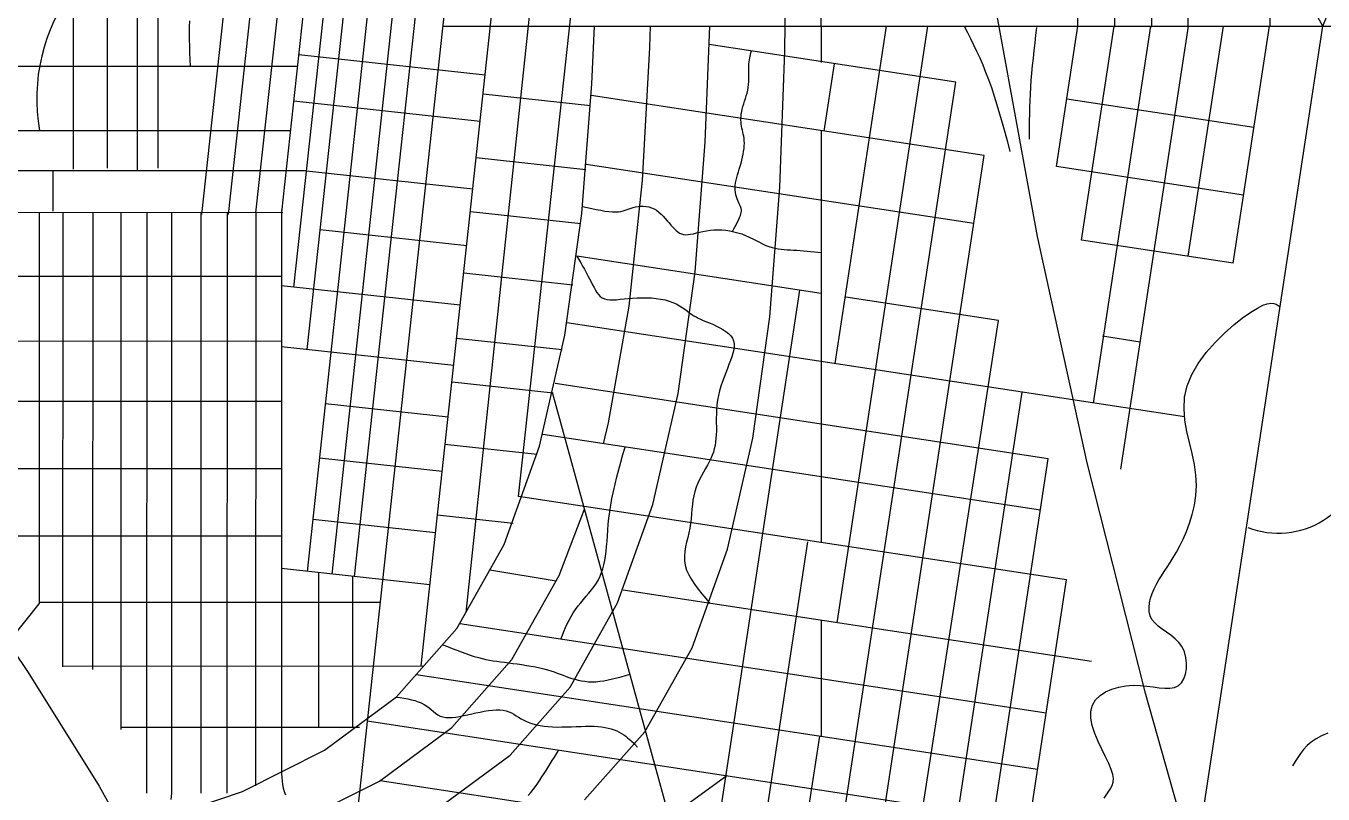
# Model space of a CAD drawing. Extents: x -15455 to 10897, y -24374 to 16165.
# Drawn here: x 4247 to 7471, y -7955 to -6046 of the extents above; entities that cross this region are included whole.
import ezdxf

# ---------------------------------------------------------------- set-up
doc = ezdxf.new("R2010")
doc.units = 0
doc.header["$MEASUREMENT"] = 0
for name, color, linetype in [('HIGHWAY', 7, 'CONTINUOUS'), ('STREETS-SPRAWL-12M', 7, 'CONTINUOUS'), ('STREETS-SPRAWL-20M', 7, 'CONTINUOUS')]:
    doc.layers.add(name, color=color, linetype=linetype)

msp = doc.modelspace()

# ---------------------------------------------------------------- linework, layer by layer
at = {"layer": 'HIGHWAY', "color": 250, "linetype": 'CONTINUOUS'}
for p, q in [((6658.1, -6011.8), (6760, -6569.4)), ((6578.9, -6047.2), (6586.7, -6062.4)), ((6757.2, -6069.1), (6759.5, -6049.9)), ((6586.7, -6062.4), (6594.4, -6077.7)), ((6594.4, -6077.7), (6602.1, -6093.2)), ((6752.8, -6107.4), (6755, -6088.3)), ((6755, -6088.3), (6757.2, -6069.1)), ((6602.1, -6093.2), (6609.7, -6109.2)), ((6609.7, -6109.2), (6617.3, -6125.7)), ((6750.7, -6126.3), (6752.8, -6107.4)), ((6617.3, -6125.7), (6624.8, -6142.9)), ((6624.8, -6142.9), (6632.1, -6160.9)), ((6747, -6163.3), (6748.8, -6144.9)), ((6748.8, -6144.9), (6750.7, -6126.3)), ((6632.1, -6160.9), (6639.2, -6179.8)), ((6639.2, -6179.8), (6646.3, -6199.7)), ((6744.2, -6198.9), (6745.5, -6181.3)), ((6745.5, -6181.3), (6747, -6163.3)), ((6646.3, -6199.7), (6653.1, -6220.6)), ((6653.1, -6220.6), (6659.9, -6242.2)), ((6742.4, -6232.7), (6743.2, -6216)), ((6743.2, -6216), (6744.2, -6198.9)), ((6659.9, -6242.2), (6666.5, -6264.6)), ((6741.5, -6265.2), (6741.9, -6249.1)), ((6741.9, -6249.1), (6742.4, -6232.7)), ((6666.5, -6264.6), (6673, -6287.5)), ((6741.2, -6296.7), (6741.3, -6281)), ((6741.3, -6281), (6741.5, -6265.2)), ((6673, -6287.5), (6679.5, -6310.7)), ((6679.5, -6310.7), (6686, -6334.3)), ((6741.1, -6312.2), (6741.2, -6296.7)), ((6741.1, -6327.7), (6741.1, -6312.2)), ((6686, -6334.3), (6692.4, -6358)), ((6760, -6569.4), (6883.8, -7131.7)), ((6883.8, -7131.7), (7027.9, -7700.8)), ((4067.5, -7379.7), (4252.6, -7652.5)), ((4252.6, -7652.5), (4428.6, -7935.2)), ((7027.9, -7700.8), (7190.6, -8279)), ((4428.6, -7935.2), (4593, -8227.7))]:
    msp.add_line(p, q, dxfattribs=at)
at = {"layer": 'STREETS-SPRAWL-12M', "color": 253, "linetype": 'CONTINUOUS'}
for p, q in [((4364.7, -4557.6), (4364.2, -6402.6)), ((4524, -4557.6), (4523.5, -6403.9)), ((4575.4, -4557.6), (4574.9, -6399.9)), ((4684.4, -6514.7), (4896.9, -4557.6)), ((4750.5, -6514.7), (4963, -4557.6)), ((4818.6, -6510.7), (5030.6, -4557.6)), ((4882.7, -6508.7), (5094.5, -4557.6)), ((4912.9, -6695.5), (5145, -4557.6)), ((4946.1, -6850.5), (5195, -4557.6)), ((4946.3, -7401.6), (5255.1, -4557.6)), ((5007.6, -7408.2), (5317.1, -4557.6)), ((5063.6, -7414.3), (5373.7, -4557.6)), ((4449, -4634.1), (4448.5, -6399.9)), ((5229, -7636.4), (5471, -5407.4)), ((5340.9, -7503.5), (5563.9, -5407.4)), ((5471.3, -7215.2), (5667.6, -5407.4)), ((6222.1, -5412.3), (6222.1, -6047.9)), ((6860.2, -5407.4), (6860, -6047.5)), ((6952.3, -5407.4), (6952.2, -6049.5)), ((7044.5, -5407.4), (7044.3, -6049.5)), ((7469.9, -6047.2), (7124.9, -5414.4)), ((7338.8, -5407.4), (7338.6, -6047.5)), ((7469.9, -6047.2), (7732.9, -5405.5)), ((7134.6, -5432.1), (7134.4, -6047.5)), ((4653, -6048.8), (4652.9, -6064.4)), ((4653.4, -6033.6), (4653, -6048.8)), ((5653.2, -6190.4), (5659.9, -6047.2)), ((5797.8, -6099.7), (5799.5, -6047.2)), ((5935.2, -6335.4), (5946.5, -6047.2)), ((6223.6, -6047.2), (6223.6, -6137.6)), ((6257.8, -6885.5), (6385.5, -6047.2)), ((6262.8, -7529.7), (6488.7, -6047.2)), ((6808.3, -6395.2), (6861.3, -6047.2)), ((6870.3, -6578.4), (6951.2, -6047.2)), ((6900, -6983.4), (7042.6, -6047.2)), ((6968.2, -7147.6), (7135.9, -6047.2)), ((7135.7, -6618.8), (7222.8, -6047.2)), ((7247.4, -6635.8), (7337.1, -6047.2)), ((4652.9, -6064.4), (4653, -6080.3)), ((4653, -6080.3), (4653.3, -6096.6)), ((4653.3, -6096.6), (4653.8, -6113)), ((4653.8, -6113), (4654.4, -6129.5)), ((5388.3, -6168.5), (4925.1, -6118.2)), ((5779.5, -6430.4), (5797.8, -6099.7)), ((6557.8, -6186), (5945.3, -6092.7)), ((6045.6, -6125.9), (6046.6, -6121.4)), ((6046.6, -6121.4), (6047.6, -6117.1)), ((6047.6, -6117.1), (6048.7, -6112.8)), ((6048.7, -6112.8), (6049.8, -6108.6)), ((3791.6, -6146.2), (4922, -6146.1)), ((4654.4, -6129.5), (4655, -6146.1)), ((6043.3, -6151.8), (6043.4, -6146)), ((6043.4, -6158), (6043.3, -6151.8)), ((6043.4, -6146), (6043.6, -6140.5)), ((6043.6, -6140.5), (6044.1, -6135.4)), ((6044.1, -6135.4), (6044.8, -6130.5)), ((6044.8, -6130.5), (6045.6, -6125.9)), ((6230.6, -6308.2), (6256.2, -6140.1)), ((6043.1, -6191.8), (6043.5, -6184.7)), ((6043.6, -6164.4), (6043.4, -6158)), ((6043.5, -6184.7), (6043.7, -6177.8)), ((6043.7, -6171), (6043.6, -6164.4)), ((6043.7, -6177.8), (6043.7, -6171)), ((6225.4, -8367.3), (6557.8, -6186)), ((5383.3, -6215.1), (5650.2, -6244.1)), ((5628.1, -6512.7), (5653.2, -6190.4)), ((6628.6, -6368.3), (5651.7, -6219.5)), ((6035.1, -6226.9), (6037.2, -6220)), ((6037.2, -6220), (6039.2, -6213)), ((6039.2, -6213), (6040.8, -6206)), ((6040.8, -6206), (6042.2, -6198.9)), ((6042.2, -6198.9), (6043.1, -6191.8)), ((5375.8, -6283.8), (4912.6, -6233.5)), ((6025.8, -6258.7), (6027.1, -6252.8)), ((6027.1, -6252.8), (6028.8, -6246.6)), ((6028.8, -6246.6), (6030.8, -6240.2)), ((6030.8, -6240.2), (6032.9, -6233.6)), ((6032.9, -6233.6), (6035.1, -6226.9)), ((7298.8, -6298.9), (6833.8, -6228.1)), ((6023.9, -6275.2), (6024.2, -6269.9)), ((6023.9, -6280.4), (6023.9, -6275.2)), ((6024.2, -6285.4), (6023.9, -6280.4)), ((6024.2, -6269.9), (6024.8, -6264.4)), ((6024.7, -6290.4), (6024.2, -6285.4)), ((6024.8, -6264.4), (6025.8, -6258.7)), ((3798.6, -6306.4), (4904.7, -6306.3)), ((6025.4, -6295.3), (6024.7, -6290.4)), ((6026.4, -6300.1), (6025.4, -6295.3)), ((6027.5, -6305), (6026.4, -6300.1)), ((6028.7, -6310), (6027.5, -6305)), ((6029.8, -6315.1), (6028.7, -6310)), ((6030.8, -6320.4), (6029.8, -6315.1)), ((6223.6, -6305.6), (6223.6, -7329.8)), ((5910.1, -6657.7), (5935.2, -6335.4)), ((6031.6, -6325.9), (6030.8, -6320.4)), ((6032.2, -6331.6), (6031.6, -6325.9)), ((6031.6, -6351), (6032.2, -6344.2)), ((6032.4, -6337.7), (6032.2, -6331.6)), ((6032.2, -6344.2), (6032.4, -6337.7)), ((5366.1, -6373.6), (5638.6, -6403.1)), ((6024.1, -6387.4), (6026.1, -6380)), ((6026.1, -6380), (6027.8, -6372.6)), ((6027.8, -6372.6), (6029.4, -6365.2)), ((6029.4, -6365.2), (6030.6, -6358)), ((6030.6, -6358), (6031.6, -6351)), ((6321.8, -8382), (6628.6, -6368.3)), ((3803.4, -6405.4), (4942.4, -6405.3)), ((4314.1, -6404.8), (4314.1, -6506.2)), ((5357.6, -6452.2), (4944.2, -6407.3)), ((6602.8, -6537.6), (5639.6, -6390.9)), ((6015.5, -6416.2), (6017.6, -6409.2)), ((6017.6, -6409.2), (6019.8, -6402)), ((6019.8, -6402), (6022, -6394.8)), ((6022, -6394.8), (6024.1, -6387.4)), ((7273.2, -6466.5), (6808.2, -6395.7)), ((5746.5, -6743), (5779.5, -6430.4)), ((6009.2, -6448.7), (6009.6, -6442.6)), ((6009.6, -6442.6), (6010.5, -6436.2)), ((6010.5, -6436.2), (6011.9, -6429.7)), ((6011.9, -6429.7), (6013.6, -6423)), ((6013.6, -6423), (6015.5, -6416.2)), ((6009.3, -6454.7), (6009.2, -6448.7)), ((6010, -6460.4), (6009.3, -6454.7)), ((6011.1, -6465.8), (6010, -6460.4)), ((6012.6, -6471), (6011.1, -6465.8)), ((6014.2, -6475.8), (6012.6, -6471)), ((6016, -6480.3), (6014.2, -6475.8)), ((3813.4, -6509.2), (4885.3, -6509.6)), ((4280.2, -6509.4), (4279.9, -7482.4)), ((4338.5, -6509.4), (4338.1, -7639.1)), ((4413.1, -6509.4), (4412.7, -7645.6)), ((4483.1, -6509.4), (4482.7, -7794.3)), ((4547.3, -6509.5), (4546.8, -7952.9)), ((4608.8, -6509.5), (4608.4, -7953)), ((4681.9, -6509.5), (4681.4, -7953)), ((4747, -6509.5), (4746.5, -7953)), ((4818.1, -6509.5), (4817.7, -7934.4)), ((4882.2, -6504.8), (4881.8, -7904.8)), ((5351.5, -6507.6), (5625.6, -6537.4)), ((5629.9, -6495.2), (5641.6, -6497.7)), ((5641.6, -6497.7), (5653.2, -6500.2)), ((5653.2, -6500.2), (5664.5, -6502.5)), ((5664.5, -6502.5), (5675.4, -6504.5)), ((5675.4, -6504.5), (5685.8, -6506.2)), ((5685.8, -6506.2), (5695.6, -6507.5)), ((5695.6, -6507.5), (5704.5, -6508.4)), ((5704.5, -6508.4), (5712.6, -6508.6)), ((5712.6, -6508.6), (5719.6, -6508.2)), ((5719.6, -6508.2), (5725.8, -6507.3)), ((5725.8, -6507.3), (5731.4, -6506)), ((5731.4, -6506), (5736.5, -6504.4)), ((5736.5, -6504.4), (5741.3, -6502.6)), ((5741.3, -6502.6), (5746.1, -6500.7)), ((5746.1, -6500.7), (5751, -6498.9)), ((5751, -6498.9), (5756.3, -6497.3)), ((5756.3, -6497.3), (5762, -6495.9)), ((5762, -6495.9), (5768.1, -6494.9)), ((5768.1, -6494.9), (5774.5, -6494.4)), ((5774.5, -6494.4), (5781.2, -6494.3)), ((5781.2, -6494.3), (5788, -6494.9)), ((5788, -6494.9), (5794.7, -6496.1)), ((5794.7, -6496.1), (5801.4, -6498.1)), ((5801.4, -6498.1), (5807.9, -6500.8)), ((5807.9, -6500.8), (5814.1, -6504.4)), ((5814.1, -6504.4), (5820, -6508.8)), ((5820, -6508.8), (5825.6, -6513.7)), ((6017.8, -6484.5), (6016, -6480.3)), ((6019.5, -6488.2), (6017.8, -6484.5)), ((6021.1, -6491.6), (6019.5, -6488.2)), ((6022.5, -6494.6), (6021.1, -6491.6)), ((6023.7, -6497.5), (6022.5, -6494.6)), ((6024.5, -6500.3), (6023.7, -6497.5)), ((6023.8, -6513.4), (6024.7, -6509.6)), ((6025, -6503.2), (6024.5, -6500.3)), ((6024.7, -6509.6), (6025.1, -6506.2)), ((6025.1, -6506.2), (6025, -6503.2)), ((5586.2, -6814.4), (5628.1, -6512.7)), ((5825.6, -6513.7), (5830.9, -6519)), ((5830.9, -6519), (5836, -6524.6)), ((5836, -6524.6), (5840.9, -6530.2)), ((5840.9, -6530.2), (5845.6, -6535.8)), ((5845.6, -6535.8), (5850, -6541.1)), ((5850, -6541.1), (5854.3, -6546.1)), ((6009.7, -6544.7), (6012.8, -6538.7)), ((6012.8, -6538.7), (6015.7, -6533)), ((6015.7, -6533), (6018.3, -6527.5)), ((6018.3, -6527.5), (6020.6, -6522.4)), ((6020.6, -6522.4), (6022.4, -6517.6)), ((6022.4, -6517.6), (6023.8, -6513.4)), ((5342.3, -6592.5), (4978.4, -6553)), ((5854.3, -6546.1), (5858.5, -6550.6)), ((5858.5, -6550.6), (5862.7, -6554.6)), ((5862.7, -6554.6), (5866.9, -6558.1)), ((5866.9, -6558.1), (5871.3, -6560.9)), ((5871.3, -6560.9), (5876, -6563)), ((5876, -6563), (5881, -6564.4)), ((5881, -6564.4), (5886.5, -6565)), ((5886.5, -6565), (5892.4, -6564.8)), ((5892.4, -6564.8), (5898.9, -6563.9)), ((5898.9, -6563.9), (5905.8, -6562.5)), ((5905.8, -6562.5), (5913.2, -6560.7)), ((5913.2, -6560.7), (5921.1, -6558.8)), ((5921.1, -6558.8), (5929.4, -6557)), ((5929.4, -6557), (5938.1, -6555.3)), ((5938.1, -6555.3), (5947.2, -6554)), ((5947.2, -6554), (5956.7, -6553.2)), ((5956.7, -6553.2), (5966.4, -6553)), ((5966.4, -6553), (5976.4, -6553.3)), ((5976.4, -6553.3), (5986.5, -6554.2)), ((5986.5, -6554.2), (5996.6, -6555.7)), ((5996.6, -6555.7), (6006.6, -6557.7)), ((6003.2, -6556.9), (6006.5, -6550.8)), ((6006.5, -6550.8), (6009.7, -6544.7)), ((6006.6, -6557.7), (6016.5, -6560.2)), ((6016.5, -6560.2), (6026.1, -6563.3)), ((6026.1, -6563.3), (6035.4, -6566.9)), ((6035.4, -6566.9), (6044.4, -6570.9)), ((6044.4, -6570.9), (6053.1, -6575.2)), ((6053.1, -6575.2), (6061.6, -6579.5)), ((6061.6, -6579.5), (6069.9, -6583.8)), ((6069.9, -6583.8), (6077.9, -6587.8)), ((6077.9, -6587.8), (6085.8, -6591.5)), ((6085.8, -6591.5), (6093.5, -6594.6)), ((6093.5, -6594.6), (6101.1, -6597.1)), ((6101.1, -6597.1), (6108.7, -6598.9)), ((6108.7, -6598.9), (6116.2, -6600.3)), ((6116.2, -6600.3), (6123.7, -6601.3)), ((6123.7, -6601.3), (6131.3, -6602)), ((6131.3, -6602), (6138.9, -6602.5)), ((6138.9, -6602.5), (6146.7, -6602.9)), ((6146.7, -6602.9), (6154.7, -6603.3)), ((6154.7, -6603.3), (6162.8, -6603.8)), ((6162.8, -6603.8), (6171.2, -6604.4)), ((6171.2, -6604.4), (6179.7, -6605.1)), ((6179.7, -6605.1), (6188.3, -6605.9)), ((6188.3, -6605.9), (6197, -6606.8)), ((6197, -6606.8), (6205.8, -6607.6)), ((6205.8, -6607.6), (6214.7, -6608.6)), ((7247.4, -6635.8), (6870.3, -6578.4)), ((6223.3, -6710.9), (5616, -6618.3)), ((5616, -6618.3), (5620.8, -6626.6)), ((5620.8, -6626.6), (5625.6, -6634.8)), ((5625.6, -6634.8), (5630.3, -6643)), ((6214.7, -6608.6), (6223.6, -6609.5)), ((3834.7, -6667.6), (4882.1, -6667.9)), ((5335, -6660.1), (5606.4, -6689.6)), ((5630.3, -6643), (5634.9, -6651.1)), ((5634.9, -6651.1), (5639.4, -6659.1)), ((5639.4, -6659.1), (5643.7, -6666.9)), ((5643.7, -6666.9), (5647.8, -6674.6)), ((5868.1, -6959.4), (5910.1, -6657.7)), ((5326.3, -6740.4), (4882.1, -6692.1)), ((5647.8, -6674.6), (5651.7, -6682)), ((5651.7, -6682), (5655.4, -6689.3)), ((5655.4, -6689.3), (5658.9, -6696.2)), ((5658.9, -6696.2), (5662.4, -6702.6)), ((5662.4, -6702.6), (5666, -6708.5)), ((5926.4, -8304.8), (6170.5, -6702.8)), ((5666, -6708.5), (5670, -6713.8)), ((5670, -6713.8), (5674.3, -6718.3)), ((5674.3, -6718.3), (5679.1, -6721.9)), ((5679.1, -6721.9), (5684.7, -6724.6)), ((5684.7, -6724.6), (5691, -6726.2)), ((5691, -6726.2), (5698.1, -6727)), ((5698.1, -6727), (5705.9, -6727)), ((5705.9, -6727), (5714.4, -6726.5)), ((5714.4, -6726.5), (5723.5, -6725.6)), ((5723.5, -6725.6), (5733.3, -6724.5)), ((5733.3, -6724.5), (5743.7, -6723.4)), ((5743.7, -6723.4), (5754.6, -6722.5)), ((5754.6, -6722.5), (5766, -6721.8)), ((5766, -6721.8), (5777.7, -6721.6)), ((5777.7, -6721.6), (5789.6, -6721.7)), ((5789.6, -6721.7), (5801.4, -6722.3)), ((5801.4, -6722.3), (5813.1, -6723.4)), ((5813.1, -6723.4), (5824.4, -6725)), ((5824.4, -6725), (5835.2, -6727.2)), ((5835.2, -6727.2), (5845.3, -6730)), ((5845.3, -6730), (5854.5, -6733.4)), ((5854.5, -6733.4), (5863, -6737.2)), ((5863, -6737.2), (5870.8, -6741.5)), ((6663.6, -6777.9), (6285, -6720.3)), ((7321, -6740.5), (7332.1, -6736.6)), ((7332.1, -6736.6), (7341, -6735.2)), ((7341, -6735.2), (7348.2, -6735.8)), ((7348.2, -6735.8), (7354.1, -6737.9)), ((5694.6, -7032.4), (5746.5, -6743)), ((5870.8, -6741.5), (5877.9, -6745.9)), ((5877.9, -6745.9), (5884.5, -6750.4)), ((5884.5, -6750.4), (5890.7, -6754.9)), ((5890.7, -6754.9), (5896.4, -6759.1)), ((5896.4, -6759.1), (5901.9, -6763)), ((5901.9, -6763), (5907.2, -6766.4)), ((5907.2, -6766.4), (5912.4, -6769.4)), ((5912.4, -6769.4), (5917.7, -6772.1)), ((7270.8, -6771.7), (7290.7, -6757.6)), ((7290.7, -6757.6), (7307.4, -6747.3)), ((7307.4, -6747.3), (7321, -6740.5)), ((7354.1, -6737.9), (7359.1, -6741)), ((7359.1, -6741), (7363.7, -6744.6)), ((7126.4, -7017.9), (5591.6, -6784)), ((5917.7, -6772.1), (5923, -6774.6)), ((5923, -6774.6), (5928.6, -6777.1)), ((5928.6, -6777.1), (5934.5, -6779.6)), ((5934.5, -6779.6), (5940.9, -6782.3)), ((5940.9, -6782.3), (5947.8, -6785.2)), ((5947.8, -6785.2), (5955.4, -6788.5)), ((5955.4, -6788.5), (5963.3, -6792.1)), ((5963.3, -6792.1), (5971.3, -6796.2)), ((5971.3, -6796.2), (5979.2, -6800.6)), ((5979.2, -6800.6), (5986.6, -6805.4)), ((6412.6, -8395.8), (6663.6, -6777.9)), ((7225.4, -6809.9), (7248.7, -6789.3)), ((7248.7, -6789.3), (7270.8, -6771.7)), ((3837.8, -6829), (4882.1, -6829.3)), ((5317.4, -6822.2), (5579.6, -6850.7)), ((5523.3, -7090.2), (5586.2, -6814.4)), ((5986.6, -6805.4), (5993.2, -6810.7)), ((5993.2, -6810.7), (5998.8, -6816.4)), ((5998.8, -6816.4), (6003, -6822.5)), ((6003, -6822.5), (6005.8, -6829)), ((6005.8, -6829), (6007, -6836)), ((7016.4, -6831.7), (6922.1, -6817.3)), ((7180.1, -6858.1), (7202.1, -6833)), ((7202.1, -6833), (7225.4, -6809.9)), ((5310, -6890), (4882.1, -6843.6)), ((6003.9, -6859.6), (6001.2, -6868.4)), ((6005.9, -6851.3), (6003.9, -6859.6)), ((6007, -6843.4), (6005.9, -6851.3)), ((6007, -6836), (6007, -6843.4)), ((7160.3, -6884.8), (7180.1, -6858.1)), ((5990.1, -6897.5), (5986, -6908.1)), ((5994.1, -6887.4), (5990.1, -6897.5)), ((5997.8, -6877.6), (5994.1, -6887.4)), ((6001.2, -6868.4), (5997.8, -6877.6)), ((7144.1, -6912.5), (7160.3, -6884.8)), ((5306.5, -6930.3), (5557.3, -6957.6)), ((5977.9, -6930.2), (5974.2, -6941.6)), ((5981.9, -6919), (5977.9, -6930.2)), ((5986, -6908.1), (5981.9, -6919)), ((7132.6, -6940.7), (7144.1, -6912.5)), ((6006.5, -8595.6), (5555.7, -6957.4)), ((6787.5, -7121.8), (5562.4, -6935.1)), ((5805.2, -7235.2), (5868.1, -6959.4)), ((5970.8, -6953.1), (5968, -6964.7)), ((5974.2, -6941.6), (5970.8, -6953.1)), ((6501.4, -8409.4), (6722.8, -6956.4)), ((7126.5, -6969.1), (7132.6, -6940.7)), ((3968.5, -6978.3), (4882, -6978.5)), ((5296.1, -7018.5), (4991.5, -6985.4)), ((5964.2, -6987.8), (5963.3, -6999.2)), ((5965.7, -6976.3), (5964.2, -6987.8)), ((5968, -6964.7), (5965.7, -6976.3)), ((7125.2, -6997.5), (7126.5, -6969.1)), ((5962.8, -7010.4), (5962.7, -7021.4)), ((5962.7, -7021.4), (5962.7, -7032.2)), ((5963.3, -6999.2), (5962.8, -7010.4)), ((7127.5, -7025.7), (7125.2, -6997.5)), ((7132.3, -7053.8), (7127.5, -7025.7)), ((5682.2, -7084.4), (5694.6, -7032.4)), ((5962.8, -7052.7), (5962.5, -7062.3)), ((5962.7, -7032.2), (5962.8, -7042.6)), ((5962.8, -7042.6), (5962.8, -7052.7)), ((7138.5, -7081.6), (7132.3, -7053.8)), ((5288.2, -7085.7), (5517.5, -7110.6)), ((5435.2, -7335.1), (5523.3, -7090.2)), ((6768, -7249.8), (5531.4, -7061.4)), ((5959.5, -7088.8), (5957.7, -7097)), ((5960.9, -7080.3), (5959.5, -7088.8)), ((5961.9, -7071.5), (5960.9, -7080.3)), ((5962.5, -7062.3), (5961.9, -7071.5)), ((7145.1, -7109.1), (7138.5, -7081.6)), ((5281.4, -7153.5), (4976.8, -7120.4)), ((5725.4, -7130), (5730.7, -7111.3)), ((5730.7, -7111.3), (5736, -7092.6)), ((5949.2, -7121.2), (5945.3, -7129.4)), ((5952.5, -7113.2), (5949.2, -7121.2)), ((5955.4, -7105.2), (5952.5, -7113.2)), ((5957.7, -7097), (5955.4, -7105.2)), ((6589.3, -8422.8), (6787.5, -7121.8)), ((7150.9, -7136.1), (7145.1, -7109.1)), ((4085.6, -7145.8), (4882, -7146)), ((5715.5, -7167), (5720.4, -7148.6)), ((5720.4, -7148.6), (5725.4, -7130)), ((5931.1, -7154.8), (5926, -7163.8)), ((5936.1, -7146.1), (5931.1, -7154.8)), ((5940.9, -7137.6), (5936.1, -7146.1)), ((5945.3, -7129.4), (5940.9, -7137.6)), ((7154.8, -7162.5), (7150.9, -7136.1)), ((5706.9, -7202.8), (5711, -7185.1)), ((5711, -7185.1), (5715.5, -7167)), ((5916.5, -7182.6), (5912.5, -7192.6)), ((5921.1, -7173.1), (5916.5, -7182.6)), ((5926, -7163.8), (5921.1, -7173.1)), ((7154.6, -7213.3), (7156, -7188.3)), ((7156, -7188.3), (7154.8, -7162.5)), ((6833.1, -7422.7), (5471.3, -7215.2)), ((5700.2, -7237.1), (5703.3, -7220.2)), ((5703.3, -7220.2), (5706.9, -7202.8)), ((5906.6, -7213.5), (5904.7, -7224.5)), ((5909.1, -7202.9), (5906.6, -7213.5)), ((5912.5, -7192.6), (5909.1, -7202.9)), ((7151.1, -7237.4), (7154.6, -7213.3)), ((5572.2, -7411.6), (5635.5, -7247.3)), ((5697.7, -7253.4), (5700.2, -7237.1)), ((5717.2, -7480.1), (5805.2, -7235.2)), ((5902.2, -7247.4), (5901.2, -7259)), ((5903.3, -7235.8), (5902.2, -7247.4)), ((5904.7, -7224.5), (5903.3, -7235.8)), ((7145.7, -7260.4), (7151.1, -7237.4)), ((5264.9, -7305.5), (4960.3, -7272.4)), ((5269.7, -7261.3), (5458, -7281.8)), ((5693.1, -7299.2), (5694.3, -7284.5)), ((5694.3, -7284.5), (5695.8, -7269.3)), ((5695.8, -7269.3), (5697.7, -7253.4)), ((5898.8, -7282.5), (5896.9, -7294.3)), ((5900.1, -7270.8), (5898.8, -7282.5)), ((5901.2, -7259), (5900.1, -7270.8)), ((7131.3, -7302.5), (7139, -7282.1)), ((7139, -7282.1), (7145.7, -7260.4)), ((4149.7, -7313.3), (4881.9, -7313.5)), ((5691.1, -7326.8), (5692, -7313.3)), ((5692, -7313.3), (5693.1, -7299.2)), ((5891.7, -7317.5), (5888.9, -7329)), ((5894.5, -7305.9), (5891.7, -7317.5)), ((5896.9, -7294.3), (5894.5, -7305.9)), ((7123, -7321.2), (7131.3, -7302.5)), ((5317.8, -7543.9), (5435.2, -7335.1)), ((5688.8, -7351.9), (5690, -7339.7)), ((5690, -7339.7), (5691.1, -7326.8)), ((5886.3, -7340.5), (5884.4, -7352)), ((5888.9, -7329), (5886.3, -7340.5)), ((6036.5, -8338.5), (6190.4, -7327.8)), ((7106.2, -7353.6), (7114.5, -7338.3)), ((7114.5, -7338.3), (7123, -7321.2)), ((5683.3, -7385.1), (5685.5, -7374.6)), ((5685.5, -7374.6), (5687.4, -7363.5)), ((5687.4, -7363.5), (5688.8, -7351.9)), ((5884.4, -7352), (5883.4, -7363.4)), ((5883.4, -7363.4), (5883.6, -7375)), ((5883.6, -7375), (5885.4, -7386.5)), ((7082.9, -7391.3), (7090.4, -7379.8)), ((7090.4, -7379.8), (7098.2, -7367.3)), ((7098.2, -7367.3), (7106.2, -7353.6)), ((5250.9, -7434.7), (4881.9, -7394.6)), ((4975, -7788.3), (4975.1, -7404.7)), ((5059.1, -7788.6), (5059.2, -7413.8)), ((5564.3, -7426.3), (5399.6, -7398.7)), ((5454.7, -7620.4), (5572.2, -7411.6)), ((5669.5, -7422.6), (5673.8, -7413.8)), ((5673.8, -7413.8), (5677.5, -7404.6)), ((5677.5, -7404.6), (5680.7, -7395.1)), ((5680.7, -7395.1), (5683.3, -7385.1)), ((5885.4, -7386.5), (5889, -7398.2)), ((5889, -7398.2), (5894.2, -7409.9)), ((5894.2, -7409.9), (5900.9, -7421.7)), ((7062.5, -7423), (7068.9, -7412.6)), ((7068.9, -7412.6), (7075.7, -7402.1)), ((7075.7, -7402.1), (7082.9, -7391.3)), ((5652.7, -7447.5), (5658.9, -7439.4)), ((5658.9, -7439.4), (5664.6, -7431.1)), ((5664.6, -7431.1), (5669.5, -7422.6)), ((5900.9, -7421.7), (5908.7, -7433.5)), ((5908.7, -7433.5), (5917.5, -7445.4)), ((5917.5, -7445.4), (5926.9, -7457.3)), ((6678.6, -8436.4), (6833.1, -7422.7)), ((7046, -7456.2), (7050.9, -7444.8)), ((7050.9, -7444.8), (7056.4, -7433.7)), ((7056.4, -7433.7), (7062.5, -7423)), ((4280.6, -7477.8), (5127.8, -7478)), ((5625.6, -7479.4), (5632.4, -7471.4)), ((5632.4, -7471.4), (5639.3, -7463.5)), ((5639.3, -7463.5), (5646.2, -7455.5)), ((5646.2, -7455.5), (5652.7, -7447.5)), ((6895.4, -7625.6), (5731.1, -7448.3)), ((5926.9, -7457.3), (5936.9, -7469.2)), ((5936.9, -7469.2), (5947, -7481.2)), ((7039.4, -7479.4), (7042.1, -7467.9)), ((7042.1, -7467.9), (7046, -7456.2)), ((4156.4, -7636.1), (4279.9, -7482.4)), ((5599.7, -7688.9), (5717.2, -7480.1)), ((5601.8, -7513.5), (5607, -7504.6)), ((5607, -7504.6), (5612.8, -7496)), ((5612.8, -7496), (5619, -7487.6)), ((5619, -7487.6), (5625.6, -7479.4)), ((7038.1, -7490.7), (7039.4, -7479.4)), ((7038.5, -7501.6), (7038.1, -7490.7)), ((7040.8, -7511.9), (7038.5, -7501.6)), ((6782.7, -7753.7), (5324.9, -7531.6)), ((5584.1, -7550.7), (5588.1, -7541.2)), ((5588.1, -7541.2), (5592.4, -7531.9)), ((5592.4, -7531.9), (5596.9, -7522.6)), ((5596.9, -7522.6), (5601.8, -7513.5)), ((6223.6, -7523.3), (6223.6, -7811.7)), ((7045.3, -7521.3), (7040.8, -7511.9)), ((7052.2, -7529.8), (7045.3, -7521.3)), ((7060.9, -7537.6), (7052.2, -7529.8)), ((7070.9, -7545), (7060.9, -7537.6)), ((5168.1, -7713.1), (5317.8, -7543.9)), ((5576.3, -7569.9), (5580.1, -7560.3)), ((5580.1, -7560.3), (5584.1, -7550.7)), ((7081.6, -7552.5), (7070.9, -7545)), ((7092.5, -7560.3), (7081.6, -7552.5)), ((7102.9, -7568.8), (7092.5, -7560.3)), ((7112.4, -7578.4), (7102.9, -7568.8)), ((5282.8, -7583.7), (5294.5, -7588.3)), ((5294.5, -7588.3), (5306.1, -7592.9)), ((5306.1, -7592.9), (5317.7, -7597.4)), ((5317.7, -7597.4), (5329, -7601.7)), ((5329, -7601.7), (5340.1, -7605.7)), ((5340.1, -7605.7), (5350.9, -7609.4)), ((7120.2, -7589.3), (7112.4, -7578.4)), ((7126, -7601.7), (7120.2, -7589.3)), ((7129.7, -7615.3), (7126, -7601.7)), ((4336.6, -7636.2), (5235.5, -7637.1)), ((5305, -7789.6), (5454.7, -7620.4)), ((5350.9, -7609.4), (5361.3, -7612.8)), ((5361.3, -7612.8), (5371.4, -7615.8)), ((5371.4, -7615.8), (5381, -7618.3)), ((5381, -7618.3), (5390.2, -7620.4)), ((5390.2, -7620.4), (5399.3, -7622.1)), ((5399.3, -7622.1), (5408.3, -7623.7)), ((5408.3, -7623.7), (5417.4, -7625)), ((5417.4, -7625), (5426.6, -7626.2)), ((5426.6, -7626.2), (5436.2, -7627.5)), ((5436.2, -7627.5), (5446.3, -7628.7)), ((5446.3, -7628.7), (5457, -7630.1)), ((5457, -7630.1), (5468.1, -7631.6)), ((5468.1, -7631.6), (5479.4, -7633.3)), ((5479.4, -7633.3), (5490.8, -7635.1)), ((5490.8, -7635.1), (5502.2, -7637)), ((5502.2, -7637), (5513.2, -7639.1)), ((5513.2, -7639.1), (5523.9, -7641.3)), ((7131.4, -7629.4), (7129.7, -7615.3)), ((7131, -7643.4), (7131.4, -7629.4)), ((6761.3, -7893.6), (5216.5, -7658.5)), ((5523.9, -7641.3), (5533.9, -7643.6)), ((5533.9, -7643.6), (5543.2, -7646.2)), ((5543.2, -7646.2), (5551.8, -7648.8)), ((5551.8, -7648.8), (5559.9, -7651.5)), ((5559.9, -7651.5), (5567.5, -7654.3)), ((5567.5, -7654.3), (5574.9, -7657)), ((5574.9, -7657), (5582.1, -7659.8)), ((5582.1, -7659.8), (5589.3, -7662.5)), ((5589.3, -7662.5), (5596.5, -7665.1)), ((5596.5, -7665.1), (5603.9, -7667.5)), ((5603.9, -7667.5), (5611.6, -7669.8)), ((5611.6, -7669.8), (5619.5, -7671.8)), ((5619.5, -7671.8), (5627.6, -7673.5)), ((5683.3, -7673.4), (5693.7, -7671.4)), ((5693.7, -7671.4), (5704.3, -7669)), ((5704.3, -7669), (5715.1, -7666.3)), ((5715.1, -7666.3), (5726.1, -7663.4)), ((5726.1, -7663.4), (5737.1, -7660.3)), ((5737.1, -7660.3), (5748.2, -7657.1)), ((7118.5, -7678.4), (7124.5, -7668.5)), ((7124.5, -7668.5), (7128.7, -7656.6)), ((7128.7, -7656.6), (7131, -7643.4)), ((5450, -7858.1), (5599.7, -7688.9)), ((5627.6, -7673.5), (5636.1, -7674.8)), ((5636.1, -7674.8), (5644.8, -7675.7)), ((5644.8, -7675.7), (5653.9, -7676)), ((5653.9, -7676), (5663.4, -7675.7)), ((5663.4, -7675.7), (5673.2, -7674.8)), ((5673.2, -7674.8), (5683.3, -7673.4)), ((6916.3, -7709.8), (6930, -7700.9)), ((6930, -7700.9), (6945.7, -7694)), ((6945.7, -7694), (6962.7, -7689)), ((6962.7, -7689), (6980.5, -7685.8)), ((6980.5, -7685.8), (6998.3, -7684.5)), ((6998.3, -7684.5), (7015.8, -7684.9)), ((7015.8, -7684.9), (7032.6, -7686.5)), ((7032.6, -7686.5), (7048.5, -7688.6)), ((7048.5, -7688.6), (7063.5, -7690.7)), ((7063.5, -7690.7), (7077.4, -7692.1)), ((7077.4, -7692.1), (7090, -7692.1)), ((7090, -7692.1), (7101.1, -7690.3)), ((7101.1, -7690.3), (7110.7, -7685.8)), ((7110.7, -7685.8), (7118.5, -7678.4)), ((4989, -7846.1), (5168.1, -7713.1)), ((5167.3, -7713.8), (5176.9, -7715.3)), ((5176.9, -7715.3), (5186.4, -7716.9)), ((5186.4, -7716.9), (5195.8, -7718.6)), ((5195.8, -7718.6), (5204.8, -7720.6)), ((5204.8, -7720.6), (5213.5, -7722.8)), ((5213.5, -7722.8), (5221.8, -7725.4)), ((5221.8, -7725.4), (5229.5, -7728.5)), ((5229.5, -7728.5), (5236.6, -7732)), ((5236.6, -7732), (5243, -7736.1)), ((5243, -7736.1), (5248.9, -7740.5)), ((6893.3, -7748.8), (6897.3, -7733.7)), ((6897.3, -7733.7), (6905.2, -7720.7)), ((6905.2, -7720.7), (6916.3, -7709.8)), ((5248.9, -7740.5), (5254.4, -7745.1)), ((5254.4, -7745.1), (5259.8, -7749.6)), ((5259.8, -7749.6), (5265.1, -7753.9)), ((5265.1, -7753.9), (5270.7, -7757.8)), ((5270.7, -7757.8), (5276.6, -7761)), ((5276.6, -7761), (5283, -7763.3)), ((5283, -7763.3), (5290.2, -7764.6)), ((5290.2, -7764.6), (5298, -7765)), ((5298, -7765), (5306.5, -7764.6)), ((5306.5, -7764.6), (5315.4, -7763.5)), ((5315.4, -7763.5), (5324.8, -7762)), ((5324.8, -7762), (5334.5, -7760)), ((5334.5, -7760), (5344.6, -7757.8)), ((5344.6, -7757.8), (5354.9, -7755.4)), ((5354.9, -7755.4), (5365.3, -7753.1)), ((5365.3, -7753.1), (5375.8, -7751)), ((5375.8, -7751), (5386.1, -7749)), ((5386.1, -7749), (5396.3, -7747.4)), ((5396.3, -7747.4), (5406.2, -7746.2)), ((5406.2, -7746.2), (5415.6, -7745.6)), ((5415.6, -7745.6), (5424.5, -7745.7)), ((5424.5, -7745.7), (5432.7, -7746.5)), ((5432.7, -7746.5), (5440.1, -7748.1)), ((5440.1, -7748.1), (5447, -7750.5)), ((5447, -7750.5), (5453.4, -7753.4)), ((5453.4, -7753.4), (5459.5, -7756.7)), ((5459.5, -7756.7), (5465.4, -7760.3)), ((5465.4, -7760.3), (5471.4, -7764.1)), ((5471.4, -7764.1), (5477.6, -7767.8)), ((5477.6, -7767.8), (5484.2, -7771.4)), ((6893.4, -7766), (6893.3, -7748.8)), ((6897.1, -7784.6), (6893.4, -7766)), ((4481.9, -7788.5), (5075.6, -7788.6)), ((6741.4, -8024.7), (5095.2, -7773.9)), ((5126, -7922.7), (5305, -7789.6)), ((5484.2, -7771.4), (5491.3, -7774.7)), ((5491.3, -7774.7), (5498.9, -7777.7)), ((5498.9, -7777.7), (5507, -7780.4)), ((5507, -7780.4), (5515.7, -7782.6)), ((5515.7, -7782.6), (5524.9, -7784.6)), ((5524.9, -7784.6), (5534.7, -7786.1)), ((5534.7, -7786.1), (5544.9, -7787.2)), ((5544.9, -7787.2), (5555.8, -7788)), ((5555.8, -7788), (5567.1, -7788.3)), ((5567.1, -7788.3), (5578.8, -7788.2)), ((5578.8, -7788.2), (5590.7, -7788)), ((5590.7, -7788), (5602.8, -7787.6)), ((5602.8, -7787.6), (5614.7, -7787.1)), ((5614.7, -7787.1), (5626.5, -7786.7)), ((5626.5, -7786.7), (5637.9, -7786.4)), ((5637.9, -7786.4), (5648.7, -7786.3)), ((5648.7, -7786.3), (5659, -7786.6)), ((5659, -7786.6), (5668.6, -7787.2)), ((5668.6, -7787.2), (5677.6, -7788.1)), ((5677.6, -7788.1), (5686.1, -7789.4)), ((5686.1, -7789.4), (5694.1, -7791)), ((5694.1, -7791), (5701.5, -7793)), ((5701.5, -7793), (5708.6, -7795.3)), ((5708.6, -7795.3), (5715.2, -7798)), ((5715.2, -7798), (5721.4, -7801)), ((5721.4, -7801), (5727.2, -7804.3)), ((6903.5, -7804.2), (6897.1, -7784.6)), ((5727.2, -7804.3), (5732.6, -7807.7)), ((5732.6, -7807.7), (5737.6, -7811.2)), ((5737.6, -7811.2), (5742.1, -7814.8)), ((5742.1, -7814.8), (5746.3, -7818.2)), ((5746.3, -7818.2), (5749.9, -7821.4)), ((5749.9, -7821.4), (5753.1, -7824.3)), ((5753.1, -7824.3), (5755.8, -7826.8)), ((5755.8, -7826.8), (5758.1, -7829.1)), ((5758.1, -7829.1), (5760, -7831)), ((5760, -7831), (5761.7, -7832.7)), ((5761.7, -7832.7), (5763.1, -7834.2)), ((6137.2, -8353.9), (6219.9, -7811.1)), ((6911.7, -7824.1), (6903.5, -7804.2)), ((6920.7, -7843.6), (6911.7, -7824.1)), ((7441.4, -7825.7), (7431.2, -7834.6)), ((7453.1, -7817.5), (7441.4, -7825.7)), ((7466.8, -7810.1), (7453.1, -7817.5)), ((7482.5, -7803.5), (7466.8, -7810.1)), ((4784.8, -7948.2), (4989, -7846.1)), ((5271, -7991.1), (5450, -7858.1)), ((5555.1, -7871.3), (5560.2, -7863)), ((5560.2, -7863), (5565.3, -7854.7)), ((5565.3, -7854.7), (5570.5, -7846.3)), ((5763.1, -7834.2), (5764.3, -7835.6)), ((5764.3, -7835.6), (5765.4, -7836.9)), ((5765.4, -7836.9), (5766.4, -7838.1)), ((6929.8, -7862.2), (6920.7, -7843.6)), ((6938, -7879.2), (6929.8, -7862.2)), ((7407.6, -7863.9), (7401.2, -7874.3)), ((7414.6, -7853.8), (7407.6, -7863.9)), ((7422.4, -7843.9), (7414.6, -7853.8)), ((7431.2, -7834.6), (7422.4, -7843.9)), ((5534.5, -7904.1), (5539.7, -7896)), ((5539.7, -7896), (5544.8, -7887.8)), ((5544.8, -7887.8), (5550, -7879.5)), ((5550, -7879.5), (5555.1, -7871.3)), ((6944.4, -7893.9), (6938, -7879.2)), ((6948.4, -7906.1), (6944.4, -7893.9)), ((7401.2, -7874.3), (7395, -7884.8)), ((4881.8, -7904.8), (4882.6, -7913.7)), ((4882.6, -7913.7), (4883.5, -7922.6)), ((4883.5, -7922.6), (4884.7, -7931.4)), ((4921.7, -8024.8), (5126, -7922.7)), ((6720, -8164.7), (5127.2, -7922)), ((5513.4, -7936), (5518.9, -7928.2)), ((5518.9, -7928.2), (5524.2, -7920.3)), ((5524.2, -7920.3), (5529.3, -7912.2)), ((5529.3, -7912.2), (5534.5, -7904.1)), ((5988.9, -7909.2), (5568.5, -8213.8)), ((6946.1, -7933.8), (6949, -7925.2)), ((6949.8, -7916.3), (6948.4, -7906.1)), ((6949, -7925.2), (6949.8, -7916.3)), ((4559.6, -8024.5), (4784.8, -7948.2)), ((4608.4, -7953), (4607.1, -7968)), ((4884.7, -7931.4), (4886.4, -7940)), ((4886.4, -7940), (4888.7, -7948.5)), ((4888.7, -7948.5), (4891.8, -7956.8)), ((5495.3, -7958.2), (5501.7, -7951)), ((5501.7, -7951), (5507.7, -7943.6)), ((5507.7, -7943.6), (5513.4, -7936)), ((6926.5, -7965.2), (6934.6, -7952.9)), ((6934.6, -7952.9), (6941.2, -7942.7)), ((6941.2, -7942.7), (6946.1, -7933.8))]:
    msp.add_line(p, q, dxfattribs=at)
for centre, radius, start, end in [((4728.8, -6226.9), 455, 143.2379, 190.056), ((7359.7, -7094.7), 212, 248.9832, 354.7761)]:
    msp.add_arc(centre, radius, start, end, dxfattribs=at)
at = {"layer": 'STREETS-SPRAWL-20M', "color": 252, "linetype": 'CONTINUOUS'}
for p, q in [((4939.4, -9213.7), (5498.9, -4060.1)), ((6133, -6108.8), (6137.1, -5760.7)), ((5283.2, -6047.2), (9833.6, -6047.2)), ((6780.5, -10572.2), (7469.9, -6047.2)), ((6120.4, -6446.6), (6133, -6108.8)), ((6095.3, -6768.9), (6120.4, -6446.6)), ((6053.4, -7070.5), (6095.3, -6768.9)), ((5990.5, -7346.4), (6053.4, -7070.5)), ((5902.4, -7591.3), (5990.5, -7346.4)), ((5784.9, -7800), (5902.4, -7591.3)), ((5635.3, -7969.2), (5784.9, -7800))]:
    msp.add_line(p, q, dxfattribs=at)

doc.saveas('drawing.dxf')
